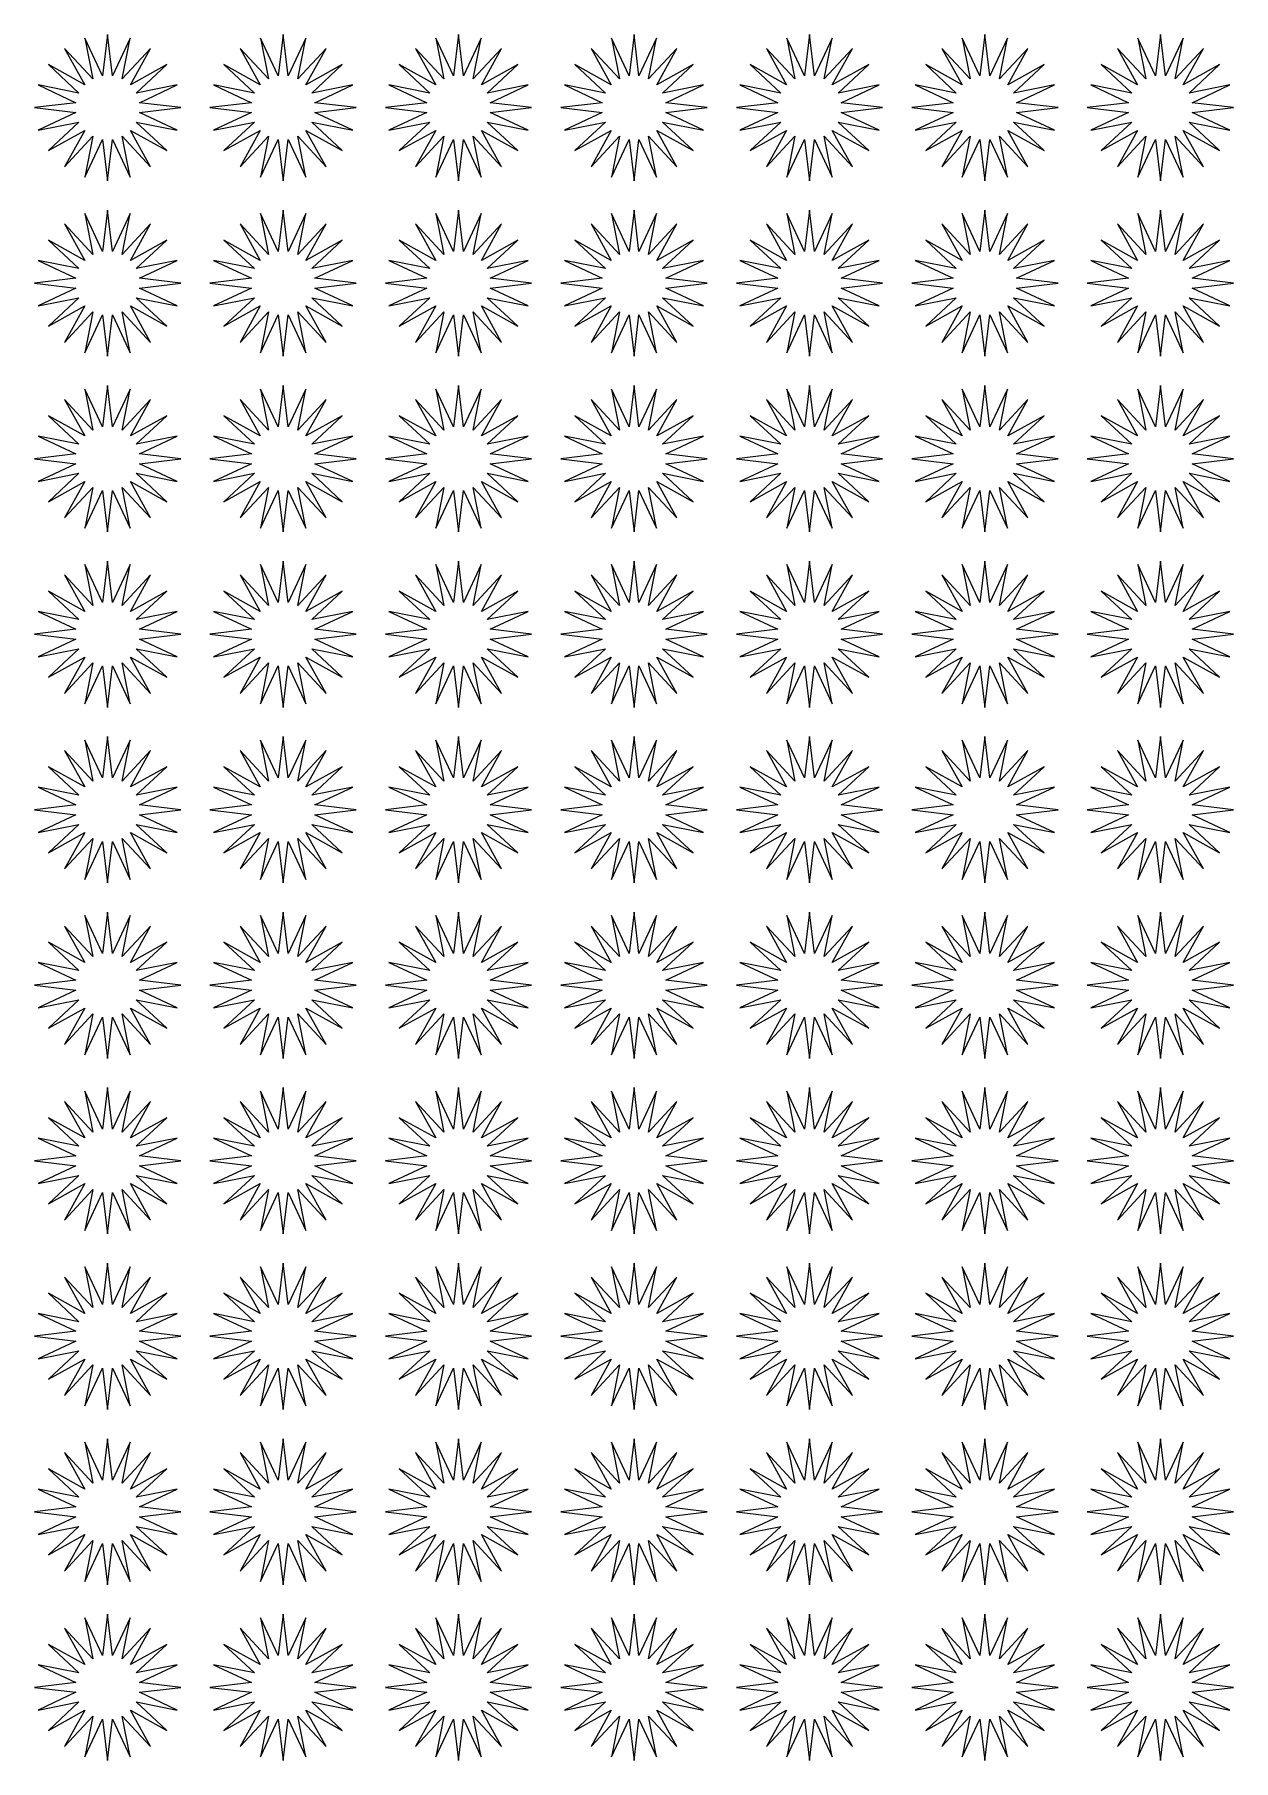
# Model space of a CAD drawing. Header units: millimetres. Extents: x 5 to 603, y 5 to 123.
# Drawn here: x 221 to 303, y 5 to 123 of the extents above; entities that cross this region are included whole.
import ezdxf

# ---------------------------------------------------------------- set-up
doc = ezdxf.new("R2010")
doc.units = ezdxf.units.MM
doc.layers.add('CUT', color=7, linetype='Continuous')

msp = doc.modelspace()

# ---------------------------------------------------------------- linework, layer by layer
at = {"layer": 'CUT'}
for points in [[(226, 113), (226.34, 115.83), (227.55, 113.24), (227, 116.04), (228.94, 113.95), (227.56, 116.44), (230.05, 115.06), (227.96, 117), (230.76, 116.45), (228.17, 117.66), (231, 118), (228.17, 118.34), (230.76, 119.55), (227.96, 119), (230.05, 120.94), (227.56, 119.56), (228.94, 122.05), (227, 119.96), (227.55, 122.76), (226.34, 120.17), (226, 123), (225.66, 120.17), (224.45, 122.76), (225, 119.96), (223.06, 122.05), (224.44, 119.56), (221.95, 120.94), (224.04, 119), (221.24, 119.55), (223.83, 118.34), (221, 118), (223.83, 117.66), (221.24, 116.45), (224.04, 117), (221.95, 115.06), (224.44, 116.44), (223.06, 113.95), (225, 116.04), (224.45, 113.24), (225.66, 115.83)], [(238, 113), (238.34, 115.83), (239.55, 113.24), (239, 116.04), (240.94, 113.95), (239.56, 116.44), (242.05, 115.06), (239.96, 117), (242.76, 116.45), (240.17, 117.66), (243, 118), (240.17, 118.34), (242.76, 119.55), (239.96, 119), (242.05, 120.94), (239.56, 119.56), (240.94, 122.05), (239, 119.96), (239.55, 122.76), (238.34, 120.17), (238, 123), (237.66, 120.17), (236.45, 122.76), (237, 119.96), (235.06, 122.05), (236.44, 119.56), (233.95, 120.94), (236.04, 119), (233.24, 119.55), (235.83, 118.34), (233, 118), (235.83, 117.66), (233.24, 116.45), (236.04, 117), (233.95, 115.06), (236.44, 116.44), (235.06, 113.95), (237, 116.04), (236.45, 113.24), (237.66, 115.83)], [(250, 113), (250.34, 115.83), (251.55, 113.24), (251, 116.04), (252.94, 113.95), (251.56, 116.44), (254.05, 115.06), (251.96, 117), (254.76, 116.45), (252.17, 117.66), (255, 118), (252.17, 118.34), (254.76, 119.55), (251.96, 119), (254.05, 120.94), (251.56, 119.56), (252.94, 122.05), (251, 119.96), (251.55, 122.76), (250.34, 120.17), (250, 123), (249.66, 120.17), (248.45, 122.76), (249, 119.96), (247.06, 122.05), (248.44, 119.56), (245.95, 120.94), (248.04, 119), (245.24, 119.55), (247.83, 118.34), (245, 118), (247.83, 117.66), (245.24, 116.45), (248.04, 117), (245.95, 115.06), (248.44, 116.44), (247.06, 113.95), (249, 116.04), (248.45, 113.24), (249.66, 115.83)], [(262, 113), (262.34, 115.83), (263.55, 113.24), (263, 116.04), (264.94, 113.95), (263.56, 116.44), (266.05, 115.06), (263.96, 117), (266.76, 116.45), (264.17, 117.66), (267, 118), (264.17, 118.34), (266.76, 119.55), (263.96, 119), (266.05, 120.94), (263.56, 119.56), (264.94, 122.05), (263, 119.96), (263.55, 122.76), (262.34, 120.17), (262, 123), (261.66, 120.17), (260.45, 122.76), (261, 119.96), (259.06, 122.05), (260.44, 119.56), (257.95, 120.94), (260.04, 119), (257.24, 119.55), (259.83, 118.34), (257, 118), (259.83, 117.66), (257.24, 116.45), (260.04, 117), (257.95, 115.06), (260.44, 116.44), (259.06, 113.95), (261, 116.04), (260.45, 113.24), (261.66, 115.83)], [(274, 113), (274.34, 115.83), (275.55, 113.24), (275, 116.04), (276.94, 113.95), (275.56, 116.44), (278.05, 115.06), (275.96, 117), (278.76, 116.45), (276.17, 117.66), (279, 118), (276.17, 118.34), (278.76, 119.55), (275.96, 119), (278.05, 120.94), (275.56, 119.56), (276.94, 122.05), (275, 119.96), (275.55, 122.76), (274.34, 120.17), (274, 123), (273.66, 120.17), (272.45, 122.76), (273, 119.96), (271.06, 122.05), (272.44, 119.56), (269.95, 120.94), (272.04, 119), (269.24, 119.55), (271.83, 118.34), (269, 118), (271.83, 117.66), (269.24, 116.45), (272.04, 117), (269.95, 115.06), (272.44, 116.44), (271.06, 113.95), (273, 116.04), (272.45, 113.24), (273.66, 115.83)], [(286, 113), (286.34, 115.83), (287.55, 113.24), (287, 116.04), (288.94, 113.95), (287.56, 116.44), (290.05, 115.06), (287.96, 117), (290.76, 116.45), (288.17, 117.66), (291, 118), (288.17, 118.34), (290.76, 119.55), (287.96, 119), (290.05, 120.94), (287.56, 119.56), (288.94, 122.05), (287, 119.96), (287.55, 122.76), (286.34, 120.17), (286, 123), (285.66, 120.17), (284.45, 122.76), (285, 119.96), (283.06, 122.05), (284.44, 119.56), (281.95, 120.94), (284.04, 119), (281.24, 119.55), (283.83, 118.34), (281, 118), (283.83, 117.66), (281.24, 116.45), (284.04, 117), (281.95, 115.06), (284.44, 116.44), (283.06, 113.95), (285, 116.04), (284.45, 113.24), (285.66, 115.83)], [(298, 113), (298.34, 115.83), (299.55, 113.24), (299, 116.04), (300.94, 113.95), (299.56, 116.44), (302.05, 115.06), (299.96, 117), (302.76, 116.45), (300.17, 117.66), (303, 118), (300.17, 118.34), (302.76, 119.55), (299.96, 119), (302.05, 120.94), (299.56, 119.56), (300.94, 122.05), (299, 119.96), (299.55, 122.76), (298.34, 120.17), (298, 123), (297.66, 120.17), (296.45, 122.76), (297, 119.96), (295.06, 122.05), (296.44, 119.56), (293.95, 120.94), (296.04, 119), (293.24, 119.55), (295.83, 118.34), (293, 118), (295.83, 117.66), (293.24, 116.45), (296.04, 117), (293.95, 115.06), (296.44, 116.44), (295.06, 113.95), (297, 116.04), (296.45, 113.24), (297.66, 115.83)], [(226, 101), (226.34, 103.83), (227.55, 101.24), (227, 104.04), (228.94, 101.95), (227.56, 104.44), (230.05, 103.06), (227.96, 105), (230.76, 104.45), (228.17, 105.66), (231, 106), (228.17, 106.34), (230.76, 107.55), (227.96, 107), (230.05, 108.94), (227.56, 107.56), (228.94, 110.05), (227, 107.96), (227.55, 110.76), (226.34, 108.17), (226, 111), (225.66, 108.17), (224.45, 110.76), (225, 107.96), (223.06, 110.05), (224.44, 107.56), (221.95, 108.94), (224.04, 107), (221.24, 107.55), (223.83, 106.34), (221, 106), (223.83, 105.66), (221.24, 104.45), (224.04, 105), (221.95, 103.06), (224.44, 104.44), (223.06, 101.95), (225, 104.04), (224.45, 101.24), (225.66, 103.83)], [(238, 101), (238.34, 103.83), (239.55, 101.24), (239, 104.04), (240.94, 101.95), (239.56, 104.44), (242.05, 103.06), (239.96, 105), (242.76, 104.45), (240.17, 105.66), (243, 106), (240.17, 106.34), (242.76, 107.55), (239.96, 107), (242.05, 108.94), (239.56, 107.56), (240.94, 110.05), (239, 107.96), (239.55, 110.76), (238.34, 108.17), (238, 111), (237.66, 108.17), (236.45, 110.76), (237, 107.96), (235.06, 110.05), (236.44, 107.56), (233.95, 108.94), (236.04, 107), (233.24, 107.55), (235.83, 106.34), (233, 106), (235.83, 105.66), (233.24, 104.45), (236.04, 105), (233.95, 103.06), (236.44, 104.44), (235.06, 101.95), (237, 104.04), (236.45, 101.24), (237.66, 103.83)], [(250, 101), (250.34, 103.83), (251.55, 101.24), (251, 104.04), (252.94, 101.95), (251.56, 104.44), (254.05, 103.06), (251.96, 105), (254.76, 104.45), (252.17, 105.66), (255, 106), (252.17, 106.34), (254.76, 107.55), (251.96, 107), (254.05, 108.94), (251.56, 107.56), (252.94, 110.05), (251, 107.96), (251.55, 110.76), (250.34, 108.17), (250, 111), (249.66, 108.17), (248.45, 110.76), (249, 107.96), (247.06, 110.05), (248.44, 107.56), (245.95, 108.94), (248.04, 107), (245.24, 107.55), (247.83, 106.34), (245, 106), (247.83, 105.66), (245.24, 104.45), (248.04, 105), (245.95, 103.06), (248.44, 104.44), (247.06, 101.95), (249, 104.04), (248.45, 101.24), (249.66, 103.83)], [(262, 101), (262.34, 103.83), (263.55, 101.24), (263, 104.04), (264.94, 101.95), (263.56, 104.44), (266.05, 103.06), (263.96, 105), (266.76, 104.45), (264.17, 105.66), (267, 106), (264.17, 106.34), (266.76, 107.55), (263.96, 107), (266.05, 108.94), (263.56, 107.56), (264.94, 110.05), (263, 107.96), (263.55, 110.76), (262.34, 108.17), (262, 111), (261.66, 108.17), (260.45, 110.76), (261, 107.96), (259.06, 110.05), (260.44, 107.56), (257.95, 108.94), (260.04, 107), (257.24, 107.55), (259.83, 106.34), (257, 106), (259.83, 105.66), (257.24, 104.45), (260.04, 105), (257.95, 103.06), (260.44, 104.44), (259.06, 101.95), (261, 104.04), (260.45, 101.24), (261.66, 103.83)], [(274, 101), (274.34, 103.83), (275.55, 101.24), (275, 104.04), (276.94, 101.95), (275.56, 104.44), (278.05, 103.06), (275.96, 105), (278.76, 104.45), (276.17, 105.66), (279, 106), (276.17, 106.34), (278.76, 107.55), (275.96, 107), (278.05, 108.94), (275.56, 107.56), (276.94, 110.05), (275, 107.96), (275.55, 110.76), (274.34, 108.17), (274, 111), (273.66, 108.17), (272.45, 110.76), (273, 107.96), (271.06, 110.05), (272.44, 107.56), (269.95, 108.94), (272.04, 107), (269.24, 107.55), (271.83, 106.34), (269, 106), (271.83, 105.66), (269.24, 104.45), (272.04, 105), (269.95, 103.06), (272.44, 104.44), (271.06, 101.95), (273, 104.04), (272.45, 101.24), (273.66, 103.83)], [(286, 101), (286.34, 103.83), (287.55, 101.24), (287, 104.04), (288.94, 101.95), (287.56, 104.44), (290.05, 103.06), (287.96, 105), (290.76, 104.45), (288.17, 105.66), (291, 106), (288.17, 106.34), (290.76, 107.55), (287.96, 107), (290.05, 108.94), (287.56, 107.56), (288.94, 110.05), (287, 107.96), (287.55, 110.76), (286.34, 108.17), (286, 111), (285.66, 108.17), (284.45, 110.76), (285, 107.96), (283.06, 110.05), (284.44, 107.56), (281.95, 108.94), (284.04, 107), (281.24, 107.55), (283.83, 106.34), (281, 106), (283.83, 105.66), (281.24, 104.45), (284.04, 105), (281.95, 103.06), (284.44, 104.44), (283.06, 101.95), (285, 104.04), (284.45, 101.24), (285.66, 103.83)], [(298, 101), (298.34, 103.83), (299.55, 101.24), (299, 104.04), (300.94, 101.95), (299.56, 104.44), (302.05, 103.06), (299.96, 105), (302.76, 104.45), (300.17, 105.66), (303, 106), (300.17, 106.34), (302.76, 107.55), (299.96, 107), (302.05, 108.94), (299.56, 107.56), (300.94, 110.05), (299, 107.96), (299.55, 110.76), (298.34, 108.17), (298, 111), (297.66, 108.17), (296.45, 110.76), (297, 107.96), (295.06, 110.05), (296.44, 107.56), (293.95, 108.94), (296.04, 107), (293.24, 107.55), (295.83, 106.34), (293, 106), (295.83, 105.66), (293.24, 104.45), (296.04, 105), (293.95, 103.06), (296.44, 104.44), (295.06, 101.95), (297, 104.04), (296.45, 101.24), (297.66, 103.83)], [(226, 89), (226.34, 91.83), (227.55, 89.24), (227, 92.04), (228.94, 89.95), (227.56, 92.44), (230.05, 91.06), (227.96, 93), (230.76, 92.45), (228.17, 93.66), (231, 94), (228.17, 94.34), (230.76, 95.55), (227.96, 95), (230.05, 96.94), (227.56, 95.56), (228.94, 98.05), (227, 95.96), (227.55, 98.76), (226.34, 96.17), (226, 99), (225.66, 96.17), (224.45, 98.76), (225, 95.96), (223.06, 98.05), (224.44, 95.56), (221.95, 96.94), (224.04, 95), (221.24, 95.55), (223.83, 94.34), (221, 94), (223.83, 93.66), (221.24, 92.45), (224.04, 93), (221.95, 91.06), (224.44, 92.44), (223.06, 89.95), (225, 92.04), (224.45, 89.24), (225.66, 91.83)], [(238, 89), (238.34, 91.83), (239.55, 89.24), (239, 92.04), (240.94, 89.95), (239.56, 92.44), (242.05, 91.06), (239.96, 93), (242.76, 92.45), (240.17, 93.66), (243, 94), (240.17, 94.34), (242.76, 95.55), (239.96, 95), (242.05, 96.94), (239.56, 95.56), (240.94, 98.05), (239, 95.96), (239.55, 98.76), (238.34, 96.17), (238, 99), (237.66, 96.17), (236.45, 98.76), (237, 95.96), (235.06, 98.05), (236.44, 95.56), (233.95, 96.94), (236.04, 95), (233.24, 95.55), (235.83, 94.34), (233, 94), (235.83, 93.66), (233.24, 92.45), (236.04, 93), (233.95, 91.06), (236.44, 92.44), (235.06, 89.95), (237, 92.04), (236.45, 89.24), (237.66, 91.83)], [(250, 89), (250.34, 91.83), (251.55, 89.24), (251, 92.04), (252.94, 89.95), (251.56, 92.44), (254.05, 91.06), (251.96, 93), (254.76, 92.45), (252.17, 93.66), (255, 94), (252.17, 94.34), (254.76, 95.55), (251.96, 95), (254.05, 96.94), (251.56, 95.56), (252.94, 98.05), (251, 95.96), (251.55, 98.76), (250.34, 96.17), (250, 99), (249.66, 96.17), (248.45, 98.76), (249, 95.96), (247.06, 98.05), (248.44, 95.56), (245.95, 96.94), (248.04, 95), (245.24, 95.55), (247.83, 94.34), (245, 94), (247.83, 93.66), (245.24, 92.45), (248.04, 93), (245.95, 91.06), (248.44, 92.44), (247.06, 89.95), (249, 92.04), (248.45, 89.24), (249.66, 91.83)], [(262, 89), (262.34, 91.83), (263.55, 89.24), (263, 92.04), (264.94, 89.95), (263.56, 92.44), (266.05, 91.06), (263.96, 93), (266.76, 92.45), (264.17, 93.66), (267, 94), (264.17, 94.34), (266.76, 95.55), (263.96, 95), (266.05, 96.94), (263.56, 95.56), (264.94, 98.05), (263, 95.96), (263.55, 98.76), (262.34, 96.17), (262, 99), (261.66, 96.17), (260.45, 98.76), (261, 95.96), (259.06, 98.05), (260.44, 95.56), (257.95, 96.94), (260.04, 95), (257.24, 95.55), (259.83, 94.34), (257, 94), (259.83, 93.66), (257.24, 92.45), (260.04, 93), (257.95, 91.06), (260.44, 92.44), (259.06, 89.95), (261, 92.04), (260.45, 89.24), (261.66, 91.83)], [(274, 89), (274.34, 91.83), (275.55, 89.24), (275, 92.04), (276.94, 89.95), (275.56, 92.44), (278.05, 91.06), (275.96, 93), (278.76, 92.45), (276.17, 93.66), (279, 94), (276.17, 94.34), (278.76, 95.55), (275.96, 95), (278.05, 96.94), (275.56, 95.56), (276.94, 98.05), (275, 95.96), (275.55, 98.76), (274.34, 96.17), (274, 99), (273.66, 96.17), (272.45, 98.76), (273, 95.96), (271.06, 98.05), (272.44, 95.56), (269.95, 96.94), (272.04, 95), (269.24, 95.55), (271.83, 94.34), (269, 94), (271.83, 93.66), (269.24, 92.45), (272.04, 93), (269.95, 91.06), (272.44, 92.44), (271.06, 89.95), (273, 92.04), (272.45, 89.24), (273.66, 91.83)], [(286, 89), (286.34, 91.83), (287.55, 89.24), (287, 92.04), (288.94, 89.95), (287.56, 92.44), (290.05, 91.06), (287.96, 93), (290.76, 92.45), (288.17, 93.66), (291, 94), (288.17, 94.34), (290.76, 95.55), (287.96, 95), (290.05, 96.94), (287.56, 95.56), (288.94, 98.05), (287, 95.96), (287.55, 98.76), (286.34, 96.17), (286, 99), (285.66, 96.17), (284.45, 98.76), (285, 95.96), (283.06, 98.05), (284.44, 95.56), (281.95, 96.94), (284.04, 95), (281.24, 95.55), (283.83, 94.34), (281, 94), (283.83, 93.66), (281.24, 92.45), (284.04, 93), (281.95, 91.06), (284.44, 92.44), (283.06, 89.95), (285, 92.04), (284.45, 89.24), (285.66, 91.83)], [(298, 89), (298.34, 91.83), (299.55, 89.24), (299, 92.04), (300.94, 89.95), (299.56, 92.44), (302.05, 91.06), (299.96, 93), (302.76, 92.45), (300.17, 93.66), (303, 94), (300.17, 94.34), (302.76, 95.55), (299.96, 95), (302.05, 96.94), (299.56, 95.56), (300.94, 98.05), (299, 95.96), (299.55, 98.76), (298.34, 96.17), (298, 99), (297.66, 96.17), (296.45, 98.76), (297, 95.96), (295.06, 98.05), (296.44, 95.56), (293.95, 96.94), (296.04, 95), (293.24, 95.55), (295.83, 94.34), (293, 94), (295.83, 93.66), (293.24, 92.45), (296.04, 93), (293.95, 91.06), (296.44, 92.44), (295.06, 89.95), (297, 92.04), (296.45, 89.24), (297.66, 91.83)], [(226, 77), (226.34, 79.83), (227.55, 77.24), (227, 80.04), (228.94, 77.95), (227.56, 80.44), (230.05, 79.06), (227.96, 81), (230.76, 80.45), (228.17, 81.66), (231, 82), (228.17, 82.34), (230.76, 83.55), (227.96, 83), (230.05, 84.94), (227.56, 83.56), (228.94, 86.05), (227, 83.96), (227.55, 86.76), (226.34, 84.17), (226, 87), (225.66, 84.17), (224.45, 86.76), (225, 83.96), (223.06, 86.05), (224.44, 83.56), (221.95, 84.94), (224.04, 83), (221.24, 83.55), (223.83, 82.34), (221, 82), (223.83, 81.66), (221.24, 80.45), (224.04, 81), (221.95, 79.06), (224.44, 80.44), (223.06, 77.95), (225, 80.04), (224.45, 77.24), (225.66, 79.83)], [(238, 77), (238.34, 79.83), (239.55, 77.24), (239, 80.04), (240.94, 77.95), (239.56, 80.44), (242.05, 79.06), (239.96, 81), (242.76, 80.45), (240.17, 81.66), (243, 82), (240.17, 82.34), (242.76, 83.55), (239.96, 83), (242.05, 84.94), (239.56, 83.56), (240.94, 86.05), (239, 83.96), (239.55, 86.76), (238.34, 84.17), (238, 87), (237.66, 84.17), (236.45, 86.76), (237, 83.96), (235.06, 86.05), (236.44, 83.56), (233.95, 84.94), (236.04, 83), (233.24, 83.55), (235.83, 82.34), (233, 82), (235.83, 81.66), (233.24, 80.45), (236.04, 81), (233.95, 79.06), (236.44, 80.44), (235.06, 77.95), (237, 80.04), (236.45, 77.24), (237.66, 79.83)], [(250, 77), (250.34, 79.83), (251.55, 77.24), (251, 80.04), (252.94, 77.95), (251.56, 80.44), (254.05, 79.06), (251.96, 81), (254.76, 80.45), (252.17, 81.66), (255, 82), (252.17, 82.34), (254.76, 83.55), (251.96, 83), (254.05, 84.94), (251.56, 83.56), (252.94, 86.05), (251, 83.96), (251.55, 86.76), (250.34, 84.17), (250, 87), (249.66, 84.17), (248.45, 86.76), (249, 83.96), (247.06, 86.05), (248.44, 83.56), (245.95, 84.94), (248.04, 83), (245.24, 83.55), (247.83, 82.34), (245, 82), (247.83, 81.66), (245.24, 80.45), (248.04, 81), (245.95, 79.06), (248.44, 80.44), (247.06, 77.95), (249, 80.04), (248.45, 77.24), (249.66, 79.83)], [(262, 77), (262.34, 79.83), (263.55, 77.24), (263, 80.04), (264.94, 77.95), (263.56, 80.44), (266.05, 79.06), (263.96, 81), (266.76, 80.45), (264.17, 81.66), (267, 82), (264.17, 82.34), (266.76, 83.55), (263.96, 83), (266.05, 84.94), (263.56, 83.56), (264.94, 86.05), (263, 83.96), (263.55, 86.76), (262.34, 84.17), (262, 87), (261.66, 84.17), (260.45, 86.76), (261, 83.96), (259.06, 86.05), (260.44, 83.56), (257.95, 84.94), (260.04, 83), (257.24, 83.55), (259.83, 82.34), (257, 82), (259.83, 81.66), (257.24, 80.45), (260.04, 81), (257.95, 79.06), (260.44, 80.44), (259.06, 77.95), (261, 80.04), (260.45, 77.24), (261.66, 79.83)], [(274, 77), (274.34, 79.83), (275.55, 77.24), (275, 80.04), (276.94, 77.95), (275.56, 80.44), (278.05, 79.06), (275.96, 81), (278.76, 80.45), (276.17, 81.66), (279, 82), (276.17, 82.34), (278.76, 83.55), (275.96, 83), (278.05, 84.94), (275.56, 83.56), (276.94, 86.05), (275, 83.96), (275.55, 86.76), (274.34, 84.17), (274, 87), (273.66, 84.17), (272.45, 86.76), (273, 83.96), (271.06, 86.05), (272.44, 83.56), (269.95, 84.94), (272.04, 83), (269.24, 83.55), (271.83, 82.34), (269, 82), (271.83, 81.66), (269.24, 80.45), (272.04, 81), (269.95, 79.06), (272.44, 80.44), (271.06, 77.95), (273, 80.04), (272.45, 77.24), (273.66, 79.83)], [(286, 77), (286.34, 79.83), (287.55, 77.24), (287, 80.04), (288.94, 77.95), (287.56, 80.44), (290.05, 79.06), (287.96, 81), (290.76, 80.45), (288.17, 81.66), (291, 82), (288.17, 82.34), (290.76, 83.55), (287.96, 83), (290.05, 84.94), (287.56, 83.56), (288.94, 86.05), (287, 83.96), (287.55, 86.76), (286.34, 84.17), (286, 87), (285.66, 84.17), (284.45, 86.76), (285, 83.96), (283.06, 86.05), (284.44, 83.56), (281.95, 84.94), (284.04, 83), (281.24, 83.55), (283.83, 82.34), (281, 82), (283.83, 81.66), (281.24, 80.45), (284.04, 81), (281.95, 79.06), (284.44, 80.44), (283.06, 77.95), (285, 80.04), (284.45, 77.24), (285.66, 79.83)], [(298, 77), (298.34, 79.83), (299.55, 77.24), (299, 80.04), (300.94, 77.95), (299.56, 80.44), (302.05, 79.06), (299.96, 81), (302.76, 80.45), (300.17, 81.66), (303, 82), (300.17, 82.34), (302.76, 83.55), (299.96, 83), (302.05, 84.94), (299.56, 83.56), (300.94, 86.05), (299, 83.96), (299.55, 86.76), (298.34, 84.17), (298, 87), (297.66, 84.17), (296.45, 86.76), (297, 83.96), (295.06, 86.05), (296.44, 83.56), (293.95, 84.94), (296.04, 83), (293.24, 83.55), (295.83, 82.34), (293, 82), (295.83, 81.66), (293.24, 80.45), (296.04, 81), (293.95, 79.06), (296.44, 80.44), (295.06, 77.95), (297, 80.04), (296.45, 77.24), (297.66, 79.83)], [(226, 65), (226.34, 67.83), (227.55, 65.24), (227, 68.04), (228.94, 65.95), (227.56, 68.44), (230.05, 67.06), (227.96, 69), (230.76, 68.45), (228.17, 69.66), (231, 70), (228.17, 70.34), (230.76, 71.55), (227.96, 71), (230.05, 72.94), (227.56, 71.56), (228.94, 74.05), (227, 71.96), (227.55, 74.76), (226.34, 72.17), (226, 75), (225.66, 72.17), (224.45, 74.76), (225, 71.96), (223.06, 74.05), (224.44, 71.56), (221.95, 72.94), (224.04, 71), (221.24, 71.55), (223.83, 70.34), (221, 70), (223.83, 69.66), (221.24, 68.45), (224.04, 69), (221.95, 67.06), (224.44, 68.44), (223.06, 65.95), (225, 68.04), (224.45, 65.24), (225.66, 67.83)], [(238, 65), (238.34, 67.83), (239.55, 65.24), (239, 68.04), (240.94, 65.95), (239.56, 68.44), (242.05, 67.06), (239.96, 69), (242.76, 68.45), (240.17, 69.66), (243, 70), (240.17, 70.34), (242.76, 71.55), (239.96, 71), (242.05, 72.94), (239.56, 71.56), (240.94, 74.05), (239, 71.96), (239.55, 74.76), (238.34, 72.17), (238, 75), (237.66, 72.17), (236.45, 74.76), (237, 71.96), (235.06, 74.05), (236.44, 71.56), (233.95, 72.94), (236.04, 71), (233.24, 71.55), (235.83, 70.34), (233, 70), (235.83, 69.66), (233.24, 68.45), (236.04, 69), (233.95, 67.06), (236.44, 68.44), (235.06, 65.95), (237, 68.04), (236.45, 65.24), (237.66, 67.83)], [(250, 65), (250.34, 67.83), (251.55, 65.24), (251, 68.04), (252.94, 65.95), (251.56, 68.44), (254.05, 67.06), (251.96, 69), (254.76, 68.45), (252.17, 69.66), (255, 70), (252.17, 70.34), (254.76, 71.55), (251.96, 71), (254.05, 72.94), (251.56, 71.56), (252.94, 74.05), (251, 71.96), (251.55, 74.76), (250.34, 72.17), (250, 75), (249.66, 72.17), (248.45, 74.76), (249, 71.96), (247.06, 74.05), (248.44, 71.56), (245.95, 72.94), (248.04, 71), (245.24, 71.55), (247.83, 70.34), (245, 70), (247.83, 69.66), (245.24, 68.45), (248.04, 69), (245.95, 67.06), (248.44, 68.44), (247.06, 65.95), (249, 68.04), (248.45, 65.24), (249.66, 67.83)], [(262, 65), (262.34, 67.83), (263.55, 65.24), (263, 68.04), (264.94, 65.95), (263.56, 68.44), (266.05, 67.06), (263.96, 69), (266.76, 68.45), (264.17, 69.66), (267, 70), (264.17, 70.34), (266.76, 71.55), (263.96, 71), (266.05, 72.94), (263.56, 71.56), (264.94, 74.05), (263, 71.96), (263.55, 74.76), (262.34, 72.17), (262, 75), (261.66, 72.17), (260.45, 74.76), (261, 71.96), (259.06, 74.05), (260.44, 71.56), (257.95, 72.94), (260.04, 71), (257.24, 71.55), (259.83, 70.34), (257, 70), (259.83, 69.66), (257.24, 68.45), (260.04, 69), (257.95, 67.06), (260.44, 68.44), (259.06, 65.95), (261, 68.04), (260.45, 65.24), (261.66, 67.83)], [(274, 65), (274.34, 67.83), (275.55, 65.24), (275, 68.04), (276.94, 65.95), (275.56, 68.44), (278.05, 67.06), (275.96, 69), (278.76, 68.45), (276.17, 69.66), (279, 70), (276.17, 70.34), (278.76, 71.55), (275.96, 71), (278.05, 72.94), (275.56, 71.56), (276.94, 74.05), (275, 71.96), (275.55, 74.76), (274.34, 72.17), (274, 75), (273.66, 72.17), (272.45, 74.76), (273, 71.96), (271.06, 74.05), (272.44, 71.56), (269.95, 72.94), (272.04, 71), (269.24, 71.55), (271.83, 70.34), (269, 70), (271.83, 69.66), (269.24, 68.45), (272.04, 69), (269.95, 67.06), (272.44, 68.44), (271.06, 65.95), (273, 68.04), (272.45, 65.24), (273.66, 67.83)], [(286, 65), (286.34, 67.83), (287.55, 65.24), (287, 68.04), (288.94, 65.95), (287.56, 68.44), (290.05, 67.06), (287.96, 69), (290.76, 68.45), (288.17, 69.66), (291, 70), (288.17, 70.34), (290.76, 71.55), (287.96, 71), (290.05, 72.94), (287.56, 71.56), (288.94, 74.05), (287, 71.96), (287.55, 74.76), (286.34, 72.17), (286, 75), (285.66, 72.17), (284.45, 74.76), (285, 71.96), (283.06, 74.05), (284.44, 71.56), (281.95, 72.94), (284.04, 71), (281.24, 71.55), (283.83, 70.34), (281, 70), (283.83, 69.66), (281.24, 68.45), (284.04, 69), (281.95, 67.06), (284.44, 68.44), (283.06, 65.95), (285, 68.04), (284.45, 65.24), (285.66, 67.83)], [(298, 65), (298.34, 67.83), (299.55, 65.24), (299, 68.04), (300.94, 65.95), (299.56, 68.44), (302.05, 67.06), (299.96, 69), (302.76, 68.45), (300.17, 69.66), (303, 70), (300.17, 70.34), (302.76, 71.55), (299.96, 71), (302.05, 72.94), (299.56, 71.56), (300.94, 74.05), (299, 71.96), (299.55, 74.76), (298.34, 72.17), (298, 75), (297.66, 72.17), (296.45, 74.76), (297, 71.96), (295.06, 74.05), (296.44, 71.56), (293.95, 72.94), (296.04, 71), (293.24, 71.55), (295.83, 70.34), (293, 70), (295.83, 69.66), (293.24, 68.45), (296.04, 69), (293.95, 67.06), (296.44, 68.44), (295.06, 65.95), (297, 68.04), (296.45, 65.24), (297.66, 67.83)], [(226, 53), (226.34, 55.83), (227.55, 53.24), (227, 56.04), (228.94, 53.95), (227.56, 56.44), (230.05, 55.06), (227.96, 57), (230.76, 56.45), (228.17, 57.66), (231, 58), (228.17, 58.34), (230.76, 59.55), (227.96, 59), (230.05, 60.94), (227.56, 59.56), (228.94, 62.05), (227, 59.96), (227.55, 62.76), (226.34, 60.17), (226, 63), (225.66, 60.17), (224.45, 62.76), (225, 59.96), (223.06, 62.05), (224.44, 59.56), (221.95, 60.94), (224.04, 59), (221.24, 59.55), (223.83, 58.34), (221, 58), (223.83, 57.66), (221.24, 56.45), (224.04, 57), (221.95, 55.06), (224.44, 56.44), (223.06, 53.95), (225, 56.04), (224.45, 53.24), (225.66, 55.83)], [(238, 53), (238.34, 55.83), (239.55, 53.24), (239, 56.04), (240.94, 53.95), (239.56, 56.44), (242.05, 55.06), (239.96, 57), (242.76, 56.45), (240.17, 57.66), (243, 58), (240.17, 58.34), (242.76, 59.55), (239.96, 59), (242.05, 60.94), (239.56, 59.56), (240.94, 62.05), (239, 59.96), (239.55, 62.76), (238.34, 60.17), (238, 63), (237.66, 60.17), (236.45, 62.76), (237, 59.96), (235.06, 62.05), (236.44, 59.56), (233.95, 60.94), (236.04, 59), (233.24, 59.55), (235.83, 58.34), (233, 58), (235.83, 57.66), (233.24, 56.45), (236.04, 57), (233.95, 55.06), (236.44, 56.44), (235.06, 53.95), (237, 56.04), (236.45, 53.24), (237.66, 55.83)], [(250, 53), (250.34, 55.83), (251.55, 53.24), (251, 56.04), (252.94, 53.95), (251.56, 56.44), (254.05, 55.06), (251.96, 57), (254.76, 56.45), (252.17, 57.66), (255, 58), (252.17, 58.34), (254.76, 59.55), (251.96, 59), (254.05, 60.94), (251.56, 59.56), (252.94, 62.05), (251, 59.96), (251.55, 62.76), (250.34, 60.17), (250, 63), (249.66, 60.17), (248.45, 62.76), (249, 59.96), (247.06, 62.05), (248.44, 59.56), (245.95, 60.94), (248.04, 59), (245.24, 59.55), (247.83, 58.34), (245, 58), (247.83, 57.66), (245.24, 56.45), (248.04, 57), (245.95, 55.06), (248.44, 56.44), (247.06, 53.95), (249, 56.04), (248.45, 53.24), (249.66, 55.83)], [(262, 53), (262.34, 55.83), (263.55, 53.24), (263, 56.04), (264.94, 53.95), (263.56, 56.44), (266.05, 55.06), (263.96, 57), (266.76, 56.45), (264.17, 57.66), (267, 58), (264.17, 58.34), (266.76, 59.55), (263.96, 59), (266.05, 60.94), (263.56, 59.56), (264.94, 62.05), (263, 59.96), (263.55, 62.76), (262.34, 60.17), (262, 63), (261.66, 60.17), (260.45, 62.76), (261, 59.96), (259.06, 62.05), (260.44, 59.56), (257.95, 60.94), (260.04, 59), (257.24, 59.55), (259.83, 58.34), (257, 58), (259.83, 57.66), (257.24, 56.45), (260.04, 57), (257.95, 55.06), (260.44, 56.44), (259.06, 53.95), (261, 56.04), (260.45, 53.24), (261.66, 55.83)], [(274, 53), (274.34, 55.83), (275.55, 53.24), (275, 56.04), (276.94, 53.95), (275.56, 56.44), (278.05, 55.06), (275.96, 57), (278.76, 56.45), (276.17, 57.66), (279, 58), (276.17, 58.34), (278.76, 59.55), (275.96, 59), (278.05, 60.94), (275.56, 59.56), (276.94, 62.05), (275, 59.96), (275.55, 62.76), (274.34, 60.17), (274, 63), (273.66, 60.17), (272.45, 62.76), (273, 59.96), (271.06, 62.05), (272.44, 59.56), (269.95, 60.94), (272.04, 59), (269.24, 59.55), (271.83, 58.34), (269, 58), (271.83, 57.66), (269.24, 56.45), (272.04, 57), (269.95, 55.06), (272.44, 56.44), (271.06, 53.95), (273, 56.04), (272.45, 53.24), (273.66, 55.83)], [(286, 53), (286.34, 55.83), (287.55, 53.24), (287, 56.04), (288.94, 53.95), (287.56, 56.44), (290.05, 55.06), (287.96, 57), (290.76, 56.45), (288.17, 57.66), (291, 58), (288.17, 58.34), (290.76, 59.55), (287.96, 59), (290.05, 60.94), (287.56, 59.56), (288.94, 62.05), (287, 59.96), (287.55, 62.76), (286.34, 60.17), (286, 63), (285.66, 60.17), (284.45, 62.76), (285, 59.96), (283.06, 62.05), (284.44, 59.56), (281.95, 60.94), (284.04, 59), (281.24, 59.55), (283.83, 58.34), (281, 58), (283.83, 57.66), (281.24, 56.45), (284.04, 57), (281.95, 55.06), (284.44, 56.44), (283.06, 53.95), (285, 56.04), (284.45, 53.24), (285.66, 55.83)], [(298, 53), (298.34, 55.83), (299.55, 53.24), (299, 56.04), (300.94, 53.95), (299.56, 56.44), (302.05, 55.06), (299.96, 57), (302.76, 56.45), (300.17, 57.66), (303, 58), (300.17, 58.34), (302.76, 59.55), (299.96, 59), (302.05, 60.94), (299.56, 59.56), (300.94, 62.05), (299, 59.96), (299.55, 62.76), (298.34, 60.17), (298, 63), (297.66, 60.17), (296.45, 62.76), (297, 59.96), (295.06, 62.05), (296.44, 59.56), (293.95, 60.94), (296.04, 59), (293.24, 59.55), (295.83, 58.34), (293, 58), (295.83, 57.66), (293.24, 56.45), (296.04, 57), (293.95, 55.06), (296.44, 56.44), (295.06, 53.95), (297, 56.04), (296.45, 53.24), (297.66, 55.83)], [(226, 41), (226.34, 43.83), (227.55, 41.24), (227, 44.04), (228.94, 41.95), (227.56, 44.44), (230.05, 43.06), (227.96, 45), (230.76, 44.45), (228.17, 45.66), (231, 46), (228.17, 46.34), (230.76, 47.55), (227.96, 47), (230.05, 48.94), (227.56, 47.56), (228.94, 50.05), (227, 47.96), (227.55, 50.76), (226.34, 48.17), (226, 51), (225.66, 48.17), (224.45, 50.76), (225, 47.96), (223.06, 50.05), (224.44, 47.56), (221.95, 48.94), (224.04, 47), (221.24, 47.55), (223.83, 46.34), (221, 46), (223.83, 45.66), (221.24, 44.45), (224.04, 45), (221.95, 43.06), (224.44, 44.44), (223.06, 41.95), (225, 44.04), (224.45, 41.24), (225.66, 43.83)], [(238, 41), (238.34, 43.83), (239.55, 41.24), (239, 44.04), (240.94, 41.95), (239.56, 44.44), (242.05, 43.06), (239.96, 45), (242.76, 44.45), (240.17, 45.66), (243, 46), (240.17, 46.34), (242.76, 47.55), (239.96, 47), (242.05, 48.94), (239.56, 47.56), (240.94, 50.05), (239, 47.96), (239.55, 50.76), (238.34, 48.17), (238, 51), (237.66, 48.17), (236.45, 50.76), (237, 47.96), (235.06, 50.05), (236.44, 47.56), (233.95, 48.94), (236.04, 47), (233.24, 47.55), (235.83, 46.34), (233, 46), (235.83, 45.66), (233.24, 44.45), (236.04, 45), (233.95, 43.06), (236.44, 44.44), (235.06, 41.95), (237, 44.04), (236.45, 41.24), (237.66, 43.83)], [(250, 41), (250.34, 43.83), (251.55, 41.24), (251, 44.04), (252.94, 41.95), (251.56, 44.44), (254.05, 43.06), (251.96, 45), (254.76, 44.45), (252.17, 45.66), (255, 46), (252.17, 46.34), (254.76, 47.55), (251.96, 47), (254.05, 48.94), (251.56, 47.56), (252.94, 50.05), (251, 47.96), (251.55, 50.76), (250.34, 48.17), (250, 51), (249.66, 48.17), (248.45, 50.76), (249, 47.96), (247.06, 50.05), (248.44, 47.56), (245.95, 48.94), (248.04, 47), (245.24, 47.55), (247.83, 46.34), (245, 46), (247.83, 45.66), (245.24, 44.45), (248.04, 45), (245.95, 43.06), (248.44, 44.44), (247.06, 41.95), (249, 44.04), (248.45, 41.24), (249.66, 43.83)], [(262, 41), (262.34, 43.83), (263.55, 41.24), (263, 44.04), (264.94, 41.95), (263.56, 44.44), (266.05, 43.06), (263.96, 45), (266.76, 44.45), (264.17, 45.66), (267, 46), (264.17, 46.34), (266.76, 47.55), (263.96, 47), (266.05, 48.94), (263.56, 47.56), (264.94, 50.05), (263, 47.96), (263.55, 50.76), (262.34, 48.17), (262, 51), (261.66, 48.17), (260.45, 50.76), (261, 47.96), (259.06, 50.05), (260.44, 47.56), (257.95, 48.94), (260.04, 47), (257.24, 47.55), (259.83, 46.34), (257, 46), (259.83, 45.66), (257.24, 44.45), (260.04, 45), (257.95, 43.06), (260.44, 44.44), (259.06, 41.95), (261, 44.04), (260.45, 41.24), (261.66, 43.83)], [(274, 41), (274.34, 43.83), (275.55, 41.24), (275, 44.04), (276.94, 41.95), (275.56, 44.44), (278.05, 43.06), (275.96, 45), (278.76, 44.45), (276.17, 45.66), (279, 46), (276.17, 46.34), (278.76, 47.55), (275.96, 47), (278.05, 48.94), (275.56, 47.56), (276.94, 50.05), (275, 47.96), (275.55, 50.76), (274.34, 48.17), (274, 51), (273.66, 48.17), (272.45, 50.76), (273, 47.96), (271.06, 50.05), (272.44, 47.56), (269.95, 48.94), (272.04, 47), (269.24, 47.55), (271.83, 46.34), (269, 46), (271.83, 45.66), (269.24, 44.45), (272.04, 45), (269.95, 43.06), (272.44, 44.44), (271.06, 41.95), (273, 44.04), (272.45, 41.24), (273.66, 43.83)], [(286, 41), (286.34, 43.83), (287.55, 41.24), (287, 44.04), (288.94, 41.95), (287.56, 44.44), (290.05, 43.06), (287.96, 45), (290.76, 44.45), (288.17, 45.66), (291, 46), (288.17, 46.34), (290.76, 47.55), (287.96, 47), (290.05, 48.94), (287.56, 47.56), (288.94, 50.05), (287, 47.96), (287.55, 50.76), (286.34, 48.17), (286, 51), (285.66, 48.17), (284.45, 50.76), (285, 47.96), (283.06, 50.05), (284.44, 47.56), (281.95, 48.94), (284.04, 47), (281.24, 47.55), (283.83, 46.34), (281, 46), (283.83, 45.66), (281.24, 44.45), (284.04, 45), (281.95, 43.06), (284.44, 44.44), (283.06, 41.95), (285, 44.04), (284.45, 41.24), (285.66, 43.83)], [(298, 41), (298.34, 43.83), (299.55, 41.24), (299, 44.04), (300.94, 41.95), (299.56, 44.44), (302.05, 43.06), (299.96, 45), (302.76, 44.45), (300.17, 45.66), (303, 46), (300.17, 46.34), (302.76, 47.55), (299.96, 47), (302.05, 48.94), (299.56, 47.56), (300.94, 50.05), (299, 47.96), (299.55, 50.76), (298.34, 48.17), (298, 51), (297.66, 48.17), (296.45, 50.76), (297, 47.96), (295.06, 50.05), (296.44, 47.56), (293.95, 48.94), (296.04, 47), (293.24, 47.55), (295.83, 46.34), (293, 46), (295.83, 45.66), (293.24, 44.45), (296.04, 45), (293.95, 43.06), (296.44, 44.44), (295.06, 41.95), (297, 44.04), (296.45, 41.24), (297.66, 43.83)], [(226, 29), (226.34, 31.83), (227.55, 29.24), (227, 32.04), (228.94, 29.95), (227.56, 32.44), (230.05, 31.06), (227.96, 33), (230.76, 32.45), (228.17, 33.66), (231, 34), (228.17, 34.34), (230.76, 35.55), (227.96, 35), (230.05, 36.94), (227.56, 35.56), (228.94, 38.05), (227, 35.96), (227.55, 38.76), (226.34, 36.17), (226, 39), (225.66, 36.17), (224.45, 38.76), (225, 35.96), (223.06, 38.05), (224.44, 35.56), (221.95, 36.94), (224.04, 35), (221.24, 35.55), (223.83, 34.34), (221, 34), (223.83, 33.66), (221.24, 32.45), (224.04, 33), (221.95, 31.06), (224.44, 32.44), (223.06, 29.95), (225, 32.04), (224.45, 29.24), (225.66, 31.83)], [(238, 29), (238.34, 31.83), (239.55, 29.24), (239, 32.04), (240.94, 29.95), (239.56, 32.44), (242.05, 31.06), (239.96, 33), (242.76, 32.45), (240.17, 33.66), (243, 34), (240.17, 34.34), (242.76, 35.55), (239.96, 35), (242.05, 36.94), (239.56, 35.56), (240.94, 38.05), (239, 35.96), (239.55, 38.76), (238.34, 36.17), (238, 39), (237.66, 36.17), (236.45, 38.76), (237, 35.96), (235.06, 38.05), (236.44, 35.56), (233.95, 36.94), (236.04, 35), (233.24, 35.55), (235.83, 34.34), (233, 34), (235.83, 33.66), (233.24, 32.45), (236.04, 33), (233.95, 31.06), (236.44, 32.44), (235.06, 29.95), (237, 32.04), (236.45, 29.24), (237.66, 31.83)], [(250, 29), (250.34, 31.83), (251.55, 29.24), (251, 32.04), (252.94, 29.95), (251.56, 32.44), (254.05, 31.06), (251.96, 33), (254.76, 32.45), (252.17, 33.66), (255, 34), (252.17, 34.34), (254.76, 35.55), (251.96, 35), (254.05, 36.94), (251.56, 35.56), (252.94, 38.05), (251, 35.96), (251.55, 38.76), (250.34, 36.17), (250, 39), (249.66, 36.17), (248.45, 38.76), (249, 35.96), (247.06, 38.05), (248.44, 35.56), (245.95, 36.94), (248.04, 35), (245.24, 35.55), (247.83, 34.34), (245, 34), (247.83, 33.66), (245.24, 32.45), (248.04, 33), (245.95, 31.06), (248.44, 32.44), (247.06, 29.95), (249, 32.04), (248.45, 29.24), (249.66, 31.83)], [(262, 29), (262.34, 31.83), (263.55, 29.24), (263, 32.04), (264.94, 29.95), (263.56, 32.44), (266.05, 31.06), (263.96, 33), (266.76, 32.45), (264.17, 33.66), (267, 34), (264.17, 34.34), (266.76, 35.55), (263.96, 35), (266.05, 36.94), (263.56, 35.56), (264.94, 38.05), (263, 35.96), (263.55, 38.76), (262.34, 36.17), (262, 39), (261.66, 36.17), (260.45, 38.76), (261, 35.96), (259.06, 38.05), (260.44, 35.56), (257.95, 36.94), (260.04, 35), (257.24, 35.55), (259.83, 34.34), (257, 34), (259.83, 33.66), (257.24, 32.45), (260.04, 33), (257.95, 31.06), (260.44, 32.44), (259.06, 29.95), (261, 32.04), (260.45, 29.24), (261.66, 31.83)], [(274, 29), (274.34, 31.83), (275.55, 29.24), (275, 32.04), (276.94, 29.95), (275.56, 32.44), (278.05, 31.06), (275.96, 33), (278.76, 32.45), (276.17, 33.66), (279, 34), (276.17, 34.34), (278.76, 35.55), (275.96, 35), (278.05, 36.94), (275.56, 35.56), (276.94, 38.05), (275, 35.96), (275.55, 38.76), (274.34, 36.17), (274, 39), (273.66, 36.17), (272.45, 38.76), (273, 35.96), (271.06, 38.05), (272.44, 35.56), (269.95, 36.94), (272.04, 35), (269.24, 35.55), (271.83, 34.34), (269, 34), (271.83, 33.66), (269.24, 32.45), (272.04, 33), (269.95, 31.06), (272.44, 32.44), (271.06, 29.95), (273, 32.04), (272.45, 29.24), (273.66, 31.83)], [(286, 29), (286.34, 31.83), (287.55, 29.24), (287, 32.04), (288.94, 29.95), (287.56, 32.44), (290.05, 31.06), (287.96, 33), (290.76, 32.45), (288.17, 33.66), (291, 34), (288.17, 34.34), (290.76, 35.55), (287.96, 35), (290.05, 36.94), (287.56, 35.56), (288.94, 38.05), (287, 35.96), (287.55, 38.76), (286.34, 36.17), (286, 39), (285.66, 36.17), (284.45, 38.76), (285, 35.96), (283.06, 38.05), (284.44, 35.56), (281.95, 36.94), (284.04, 35), (281.24, 35.55), (283.83, 34.34), (281, 34), (283.83, 33.66), (281.24, 32.45), (284.04, 33), (281.95, 31.06), (284.44, 32.44), (283.06, 29.95), (285, 32.04), (284.45, 29.24), (285.66, 31.83)], [(298, 29), (298.34, 31.83), (299.55, 29.24), (299, 32.04), (300.94, 29.95), (299.56, 32.44), (302.05, 31.06), (299.96, 33), (302.76, 32.45), (300.17, 33.66), (303, 34), (300.17, 34.34), (302.76, 35.55), (299.96, 35), (302.05, 36.94), (299.56, 35.56), (300.94, 38.05), (299, 35.96), (299.55, 38.76), (298.34, 36.17), (298, 39), (297.66, 36.17), (296.45, 38.76), (297, 35.96), (295.06, 38.05), (296.44, 35.56), (293.95, 36.94), (296.04, 35), (293.24, 35.55), (295.83, 34.34), (293, 34), (295.83, 33.66), (293.24, 32.45), (296.04, 33), (293.95, 31.06), (296.44, 32.44), (295.06, 29.95), (297, 32.04), (296.45, 29.24), (297.66, 31.83)], [(226, 17), (226.34, 19.83), (227.55, 17.24), (227, 20.04), (228.94, 17.95), (227.56, 20.44), (230.05, 19.06), (227.96, 21), (230.76, 20.45), (228.17, 21.66), (231, 22), (228.17, 22.34), (230.76, 23.55), (227.96, 23), (230.05, 24.94), (227.56, 23.56), (228.94, 26.05), (227, 23.96), (227.55, 26.76), (226.34, 24.17), (226, 27), (225.66, 24.17), (224.45, 26.76), (225, 23.96), (223.06, 26.05), (224.44, 23.56), (221.95, 24.94), (224.04, 23), (221.24, 23.55), (223.83, 22.34), (221, 22), (223.83, 21.66), (221.24, 20.45), (224.04, 21), (221.95, 19.06), (224.44, 20.44), (223.06, 17.95), (225, 20.04), (224.45, 17.24), (225.66, 19.83)], [(238, 17), (238.34, 19.83), (239.55, 17.24), (239, 20.04), (240.94, 17.95), (239.56, 20.44), (242.05, 19.06), (239.96, 21), (242.76, 20.45), (240.17, 21.66), (243, 22), (240.17, 22.34), (242.76, 23.55), (239.96, 23), (242.05, 24.94), (239.56, 23.56), (240.94, 26.05), (239, 23.96), (239.55, 26.76), (238.34, 24.17), (238, 27), (237.66, 24.17), (236.45, 26.76), (237, 23.96), (235.06, 26.05), (236.44, 23.56), (233.95, 24.94), (236.04, 23), (233.24, 23.55), (235.83, 22.34), (233, 22), (235.83, 21.66), (233.24, 20.45), (236.04, 21), (233.95, 19.06), (236.44, 20.44), (235.06, 17.95), (237, 20.04), (236.45, 17.24), (237.66, 19.83)], [(250, 17), (250.34, 19.83), (251.55, 17.24), (251, 20.04), (252.94, 17.95), (251.56, 20.44), (254.05, 19.06), (251.96, 21), (254.76, 20.45), (252.17, 21.66), (255, 22), (252.17, 22.34), (254.76, 23.55), (251.96, 23), (254.05, 24.94), (251.56, 23.56), (252.94, 26.05), (251, 23.96), (251.55, 26.76), (250.34, 24.17), (250, 27), (249.66, 24.17), (248.45, 26.76), (249, 23.96), (247.06, 26.05), (248.44, 23.56), (245.95, 24.94), (248.04, 23), (245.24, 23.55), (247.83, 22.34), (245, 22), (247.83, 21.66), (245.24, 20.45), (248.04, 21), (245.95, 19.06), (248.44, 20.44), (247.06, 17.95), (249, 20.04), (248.45, 17.24), (249.66, 19.83)], [(262, 17), (262.34, 19.83), (263.55, 17.24), (263, 20.04), (264.94, 17.95), (263.56, 20.44), (266.05, 19.06), (263.96, 21), (266.76, 20.45), (264.17, 21.66), (267, 22), (264.17, 22.34), (266.76, 23.55), (263.96, 23), (266.05, 24.94), (263.56, 23.56), (264.94, 26.05), (263, 23.96), (263.55, 26.76), (262.34, 24.17), (262, 27), (261.66, 24.17), (260.45, 26.76), (261, 23.96), (259.06, 26.05), (260.44, 23.56), (257.95, 24.94), (260.04, 23), (257.24, 23.55), (259.83, 22.34), (257, 22), (259.83, 21.66), (257.24, 20.45), (260.04, 21), (257.95, 19.06), (260.44, 20.44), (259.06, 17.95), (261, 20.04), (260.45, 17.24), (261.66, 19.83)], [(274, 17), (274.34, 19.83), (275.55, 17.24), (275, 20.04), (276.94, 17.95), (275.56, 20.44), (278.05, 19.06), (275.96, 21), (278.76, 20.45), (276.17, 21.66), (279, 22), (276.17, 22.34), (278.76, 23.55), (275.96, 23), (278.05, 24.94), (275.56, 23.56), (276.94, 26.05), (275, 23.96), (275.55, 26.76), (274.34, 24.17), (274, 27), (273.66, 24.17), (272.45, 26.76), (273, 23.96), (271.06, 26.05), (272.44, 23.56), (269.95, 24.94), (272.04, 23), (269.24, 23.55), (271.83, 22.34), (269, 22), (271.83, 21.66), (269.24, 20.45), (272.04, 21), (269.95, 19.06), (272.44, 20.44), (271.06, 17.95), (273, 20.04), (272.45, 17.24), (273.66, 19.83)], [(286, 17), (286.34, 19.83), (287.55, 17.24), (287, 20.04), (288.94, 17.95), (287.56, 20.44), (290.05, 19.06), (287.96, 21), (290.76, 20.45), (288.17, 21.66), (291, 22), (288.17, 22.34), (290.76, 23.55), (287.96, 23), (290.05, 24.94), (287.56, 23.56), (288.94, 26.05), (287, 23.96), (287.55, 26.76), (286.34, 24.17), (286, 27), (285.66, 24.17), (284.45, 26.76), (285, 23.96), (283.06, 26.05), (284.44, 23.56), (281.95, 24.94), (284.04, 23), (281.24, 23.55), (283.83, 22.34), (281, 22), (283.83, 21.66), (281.24, 20.45), (284.04, 21), (281.95, 19.06), (284.44, 20.44), (283.06, 17.95), (285, 20.04), (284.45, 17.24), (285.66, 19.83)], [(298, 17), (298.34, 19.83), (299.55, 17.24), (299, 20.04), (300.94, 17.95), (299.56, 20.44), (302.05, 19.06), (299.96, 21), (302.76, 20.45), (300.17, 21.66), (303, 22), (300.17, 22.34), (302.76, 23.55), (299.96, 23), (302.05, 24.94), (299.56, 23.56), (300.94, 26.05), (299, 23.96), (299.55, 26.76), (298.34, 24.17), (298, 27), (297.66, 24.17), (296.45, 26.76), (297, 23.96), (295.06, 26.05), (296.44, 23.56), (293.95, 24.94), (296.04, 23), (293.24, 23.55), (295.83, 22.34), (293, 22), (295.83, 21.66), (293.24, 20.45), (296.04, 21), (293.95, 19.06), (296.44, 20.44), (295.06, 17.95), (297, 20.04), (296.45, 17.24), (297.66, 19.83)], [(226, 5), (226.34, 7.83), (227.55, 5.24), (227, 8.04), (228.94, 5.95), (227.56, 8.44), (230.05, 7.06), (227.96, 9), (230.76, 8.45), (228.17, 9.66), (231, 10), (228.17, 10.34), (230.76, 11.55), (227.96, 11), (230.05, 12.94), (227.56, 11.56), (228.94, 14.05), (227, 11.96), (227.55, 14.76), (226.34, 12.17), (226, 15), (225.66, 12.17), (224.45, 14.76), (225, 11.96), (223.06, 14.05), (224.44, 11.56), (221.95, 12.94), (224.04, 11), (221.24, 11.55), (223.83, 10.34), (221, 10), (223.83, 9.66), (221.24, 8.45), (224.04, 9), (221.95, 7.06), (224.44, 8.44), (223.06, 5.95), (225, 8.04), (224.45, 5.24), (225.66, 7.83)], [(238, 5), (238.34, 7.83), (239.55, 5.24), (239, 8.04), (240.94, 5.95), (239.56, 8.44), (242.05, 7.06), (239.96, 9), (242.76, 8.45), (240.17, 9.66), (243, 10), (240.17, 10.34), (242.76, 11.55), (239.96, 11), (242.05, 12.94), (239.56, 11.56), (240.94, 14.05), (239, 11.96), (239.55, 14.76), (238.34, 12.17), (238, 15), (237.66, 12.17), (236.45, 14.76), (237, 11.96), (235.06, 14.05), (236.44, 11.56), (233.95, 12.94), (236.04, 11), (233.24, 11.55), (235.83, 10.34), (233, 10), (235.83, 9.66), (233.24, 8.45), (236.04, 9), (233.95, 7.06), (236.44, 8.44), (235.06, 5.95), (237, 8.04), (236.45, 5.24), (237.66, 7.83)], [(250, 5), (250.34, 7.83), (251.55, 5.24), (251, 8.04), (252.94, 5.95), (251.56, 8.44), (254.05, 7.06), (251.96, 9), (254.76, 8.45), (252.17, 9.66), (255, 10), (252.17, 10.34), (254.76, 11.55), (251.96, 11), (254.05, 12.94), (251.56, 11.56), (252.94, 14.05), (251, 11.96), (251.55, 14.76), (250.34, 12.17), (250, 15), (249.66, 12.17), (248.45, 14.76), (249, 11.96), (247.06, 14.05), (248.44, 11.56), (245.95, 12.94), (248.04, 11), (245.24, 11.55), (247.83, 10.34), (245, 10), (247.83, 9.66), (245.24, 8.45), (248.04, 9), (245.95, 7.06), (248.44, 8.44), (247.06, 5.95), (249, 8.04), (248.45, 5.24), (249.66, 7.83)], [(262, 5), (262.34, 7.83), (263.55, 5.24), (263, 8.04), (264.94, 5.95), (263.56, 8.44), (266.05, 7.06), (263.96, 9), (266.76, 8.45), (264.17, 9.66), (267, 10), (264.17, 10.34), (266.76, 11.55), (263.96, 11), (266.05, 12.94), (263.56, 11.56), (264.94, 14.05), (263, 11.96), (263.55, 14.76), (262.34, 12.17), (262, 15), (261.66, 12.17), (260.45, 14.76), (261, 11.96), (259.06, 14.05), (260.44, 11.56), (257.95, 12.94), (260.04, 11), (257.24, 11.55), (259.83, 10.34), (257, 10), (259.83, 9.66), (257.24, 8.45), (260.04, 9), (257.95, 7.06), (260.44, 8.44), (259.06, 5.95), (261, 8.04), (260.45, 5.24), (261.66, 7.83)], [(274, 5), (274.34, 7.83), (275.55, 5.24), (275, 8.04), (276.94, 5.95), (275.56, 8.44), (278.05, 7.06), (275.96, 9), (278.76, 8.45), (276.17, 9.66), (279, 10), (276.17, 10.34), (278.76, 11.55), (275.96, 11), (278.05, 12.94), (275.56, 11.56), (276.94, 14.05), (275, 11.96), (275.55, 14.76), (274.34, 12.17), (274, 15), (273.66, 12.17), (272.45, 14.76), (273, 11.96), (271.06, 14.05), (272.44, 11.56), (269.95, 12.94), (272.04, 11), (269.24, 11.55), (271.83, 10.34), (269, 10), (271.83, 9.66), (269.24, 8.45), (272.04, 9), (269.95, 7.06), (272.44, 8.44), (271.06, 5.95), (273, 8.04), (272.45, 5.24), (273.66, 7.83)], [(286, 5), (286.34, 7.83), (287.55, 5.24), (287, 8.04), (288.94, 5.95), (287.56, 8.44), (290.05, 7.06), (287.96, 9), (290.76, 8.45), (288.17, 9.66), (291, 10), (288.17, 10.34), (290.76, 11.55), (287.96, 11), (290.05, 12.94), (287.56, 11.56), (288.94, 14.05), (287, 11.96), (287.55, 14.76), (286.34, 12.17), (286, 15), (285.66, 12.17), (284.45, 14.76), (285, 11.96), (283.06, 14.05), (284.44, 11.56), (281.95, 12.94), (284.04, 11), (281.24, 11.55), (283.83, 10.34), (281, 10), (283.83, 9.66), (281.24, 8.45), (284.04, 9), (281.95, 7.06), (284.44, 8.44), (283.06, 5.95), (285, 8.04), (284.45, 5.24), (285.66, 7.83)], [(298, 5), (298.34, 7.83), (299.55, 5.24), (299, 8.04), (300.94, 5.95), (299.56, 8.44), (302.05, 7.06), (299.96, 9), (302.76, 8.45), (300.17, 9.66), (303, 10), (300.17, 10.34), (302.76, 11.55), (299.96, 11), (302.05, 12.94), (299.56, 11.56), (300.94, 14.05), (299, 11.96), (299.55, 14.76), (298.34, 12.17), (298, 15), (297.66, 12.17), (296.45, 14.76), (297, 11.96), (295.06, 14.05), (296.44, 11.56), (293.95, 12.94), (296.04, 11), (293.24, 11.55), (295.83, 10.34), (293, 10), (295.83, 9.66), (293.24, 8.45), (296.04, 9), (293.95, 7.06), (296.44, 8.44), (295.06, 5.95), (297, 8.04), (296.45, 5.24), (297.66, 7.83)]]:
    msp.add_lwpolyline(points, close=True, dxfattribs=at)

doc.saveas('drawing.dxf')
